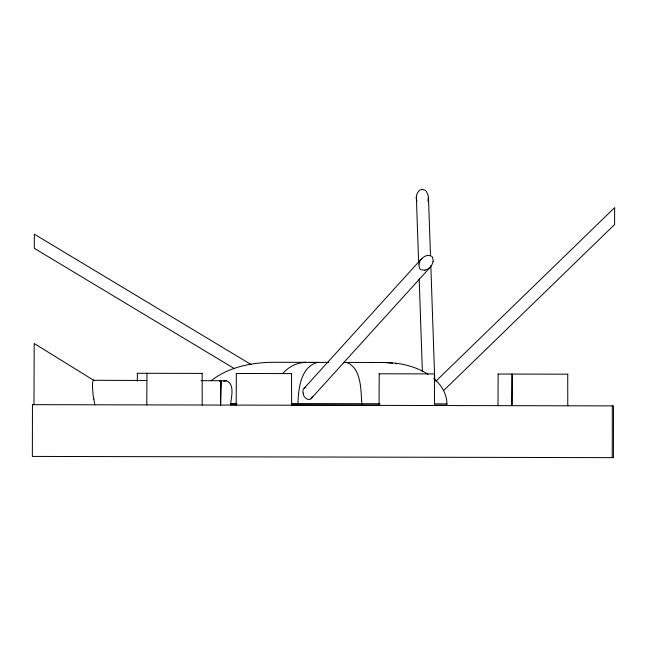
<?xml version="1.0" encoding="UTF-8"?>
<svg xmlns="http://www.w3.org/2000/svg" width="647" height="647" viewBox="0 0 647 647"><rect width="100%" height="100%" fill="white"/><g stroke="black" fill="none" stroke-linecap="round" stroke-linejoin="round"><path stroke-width="0.97" d="M361.891 404.998C360.791 391.306 361.997 368.224 346.549 362.425M434.889 405.151L446.891 405.176C447.441 394.945 441.634 384.981 433.789 378.544M612.208 457.647L612.313 405.887M33.976 404.658L34.194 343.5L93.742 380.323M137.334 381.172L137.374 373.27M146.78 404.901L146.958 373.287M236.179 405.087L236.349 373.481M379.053 405.394L379.223 373.78M497.98 405.645L498.15 374.039M511.551 405.677L511.72 374.063M512.343 405.677L512.521 374.063M427.974 201.282L428.363 196.025L426.519 191.641A6.947 6.947 0 0 0 425.54 190.614C419.216 185.98 414.42 195.831 416.935 201.015M219.737 381.366L219.794 380.743L221.201 380.768L220.651 405.054M418.86 264.105L419.442 268.06A4.367 4.367 0 0 0 421.286 269.815L424.844 270.228M433.247 261.509L432.665 257.555A4.367 4.367 0 0 0 430.813 255.8L427.263 255.379M230.591 404.901C231.068 397.897 235.241 383.986 226.353 380.76L201.063 380.671M230.874 403.493L236.875 403.429M312.331 396.368C310.746 402.814 302.869 398.059 303.208 393.117M282.521 373.699C288.433 366.857 297.199 362.263 306.346 362.344M304.219 388.176L421.82 258.452M311.061 398.673L430.279 267.162M435.827 381.229L614.65 207.606L614.593 224.541L443.551 390.618M220.587 383.347L221.565 382.595M211.189 380.711C228.731 366.825 251.901 362.466 273.794 362.271L328.822 362.393M223.636 381.398L226.353 380.76M309.784 362.652L312.962 362.36M300.062 362.635L304.519 362.336M317.984 362.369C300.192 366.445 298.316 390.101 297.879 405.224M343.589 362.425L384.464 362.506C399.644 362.587 415.123 366.073 428.039 374.281M137.269 373.27L202.276 373.408M236.244 373.481L291.668 373.594M379.118 373.78L434.541 373.901M498.044 374.039L567.84 374.184M291.854 403.542L379.894 403.728M434.889 403.849L446.891 403.874M230.631 404.723L236.656 404.731M291.854 404.852L379.894 405.038M146.845 380.485L93.605 380.29A17.21 2.378 82.3 0 0 93.451 397.654M381.358 362.506L386.097 362.643M369.566 362.474L373.57 362.66M386.688 362.684L392.656 363.299M343.832 362.433L344.778 362.635M395.697 363.784L396.304 363.897M251.351 364.69L34.331 234.19L34.283 248.311L234.707 368.822M93.864 399.15L93.653 397.622M428.508 198.119L430.481 255.589M430.821 265.561L434.768 380.614M416.385 197.254L418.633 262.714M419.183 278.825L422.37 371.475M567.734 374.184L567.775 405.798M434.436 373.901L434.477 405.515M291.562 373.594L291.603 405.208M202.171 373.408L202.204 405.022M220.619 405.054A17.332 0.518 -89.8 0 1 221.177 380.743M93.734 380.258A17.72 2.224 82.5 0 1 94.155 380.436M433.053 261.477A10.611 10.611 0 0 1 424.82 270.139M419.046 264.13A10.611 10.611 0 0 1 427.279 255.476M303.111 393.125A5.977 4.197 58.5 0 1 305.724 387.464M94.826 404.852A17.728 2.556 82.4 0 1 93.847 399.167M32.463 404.658L32.35 456.418L613.445 457.647L613.55 405.895L32.463 404.658"/></g></svg>
